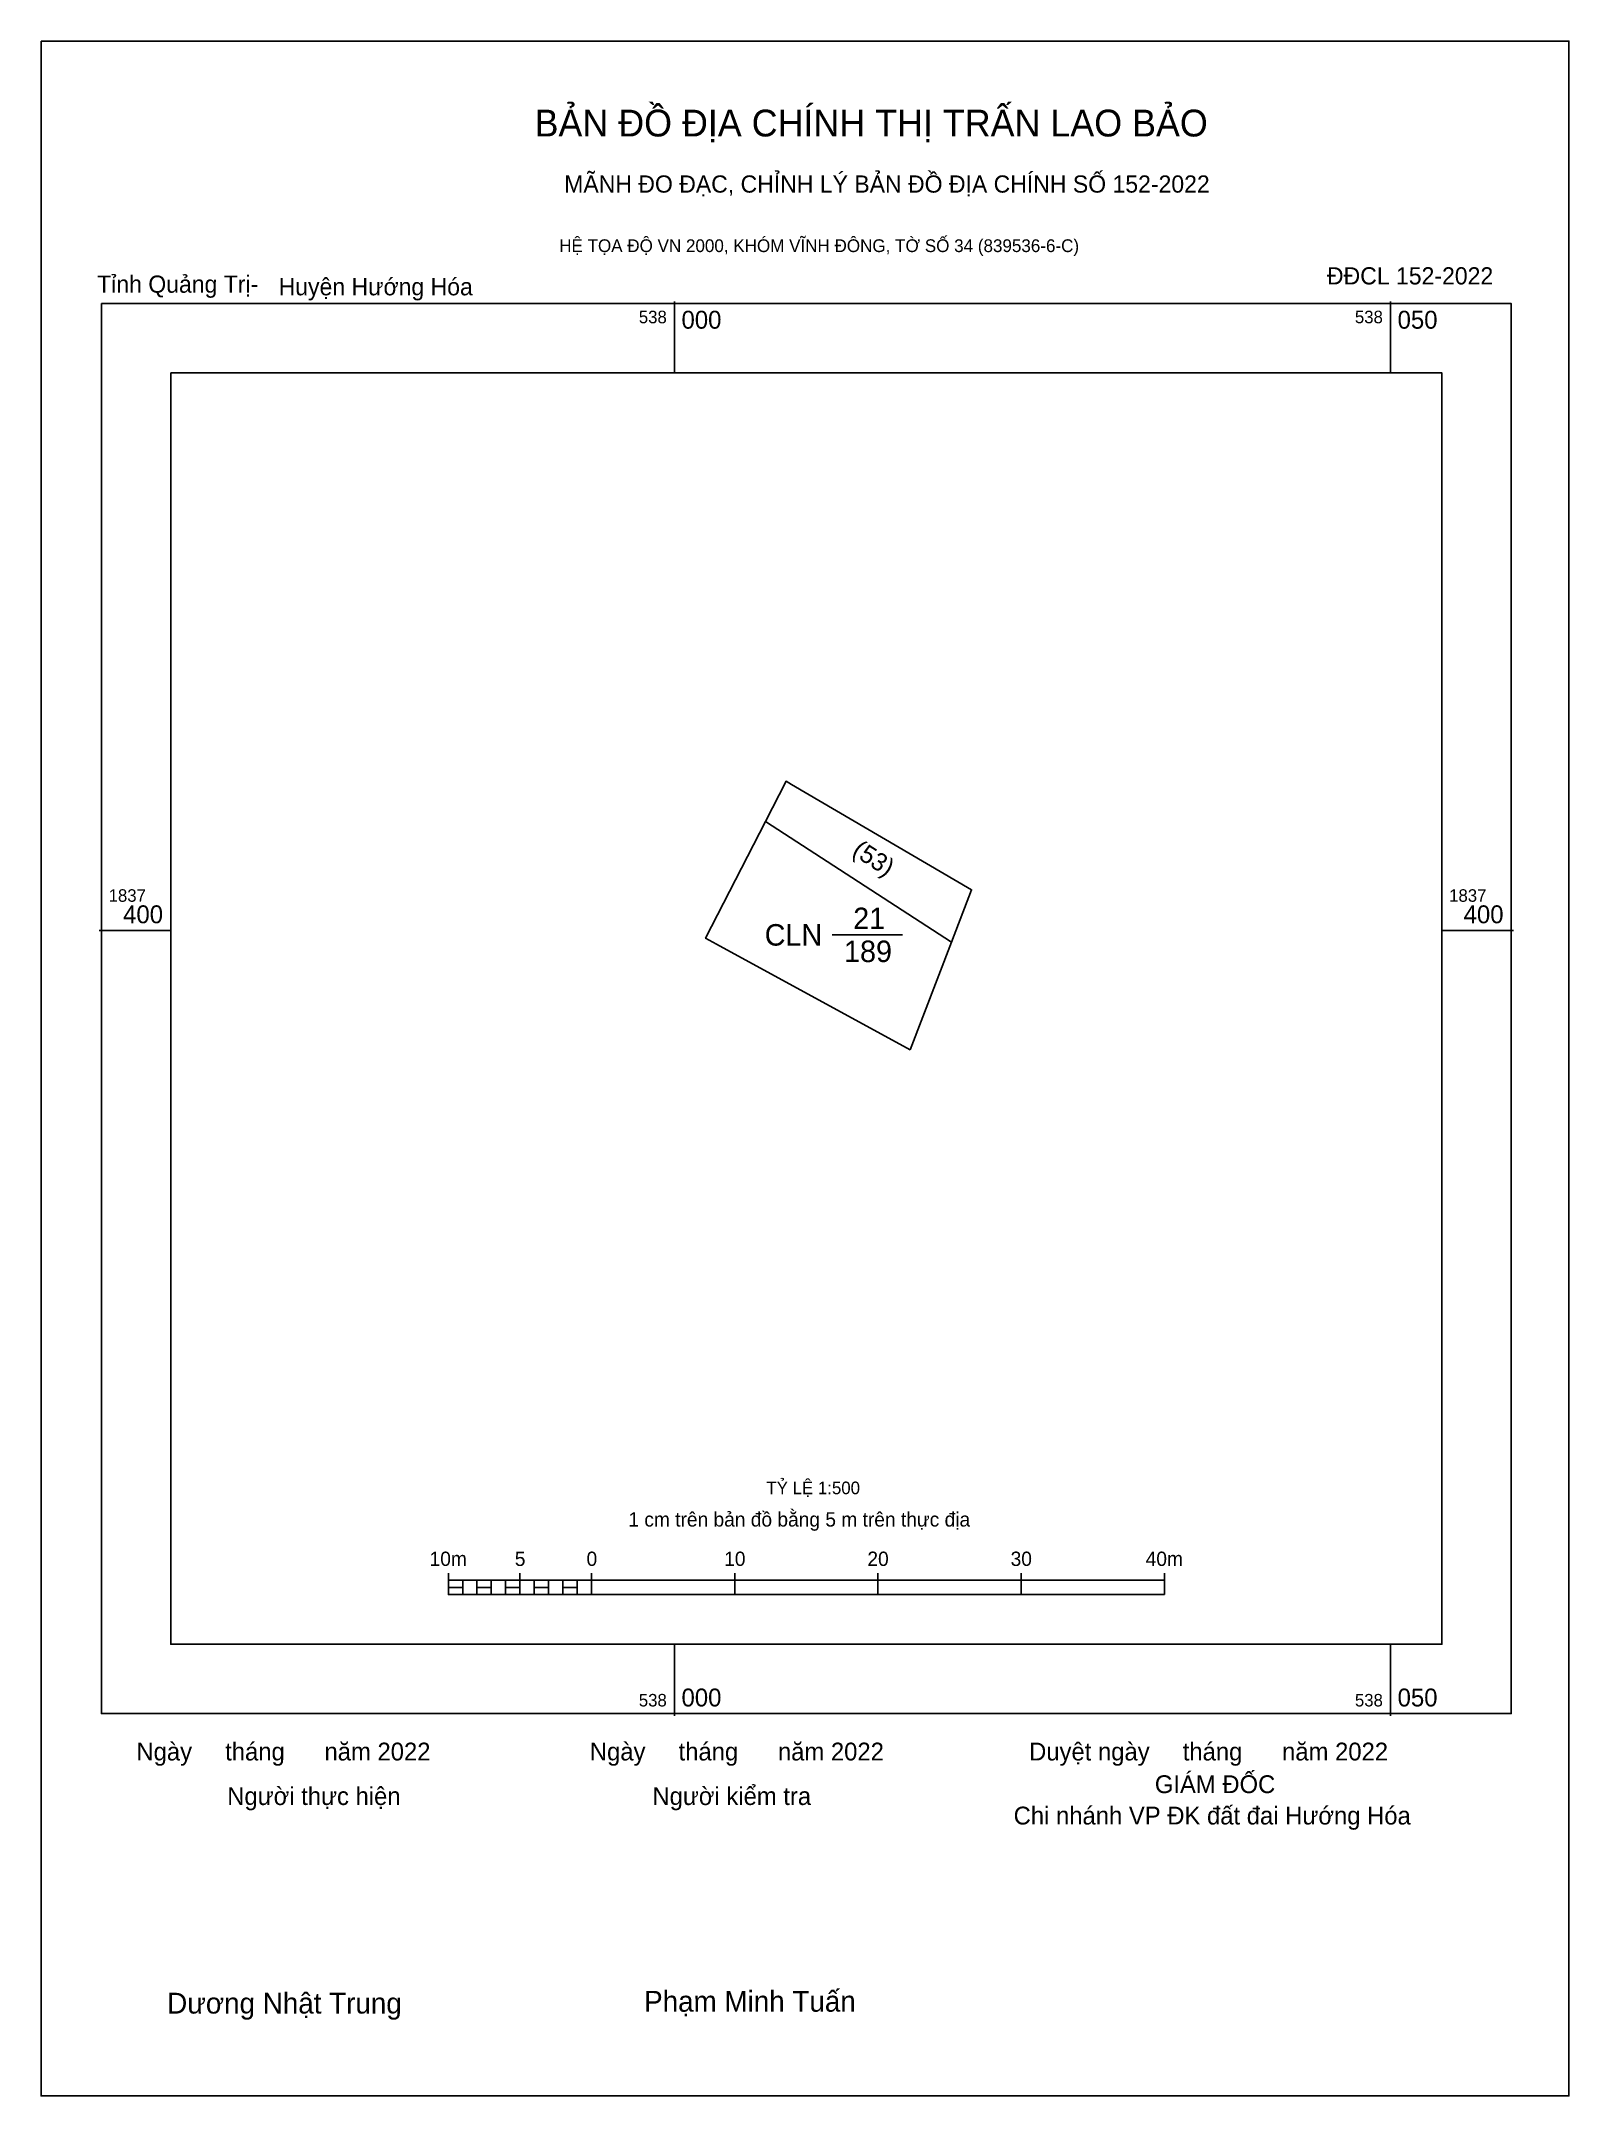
# Model space of a CAD drawing. Extents: x 537956 to 538062, y 1837319 to 1837462.
import ezdxf

# ---------------------------------------------------------------- set-up
doc = ezdxf.new("R2010")
doc.units = 0
for name, color, linetype in [('Level 10', 7, 'Continuous'), ('Level 13', 7, 'Continuous'), ('Level 15', 7, 'Continuous'), ('Level 27', 7, 'Continuous'), ('Level 50', 7, 'Continuous'), ('Level 6', 7, 'Continuous'), ('Level 62', 7, 'Continuous'), ('Level 63', 7, 'Continuous'), ('Level 9', 7, 'Continuous')]:
    doc.layers.add(name, color=color, linetype=linetype)

msp = doc.modelspace()

# ---------------------------------------------------------------- linework, layer by layer
at = {"layer": 'Level 10'}
msp.add_lwpolyline([(538016.46, 1837391.67), (538002.95, 1837399.04), (538002.18, 1837399.45), (538006.36, 1837407.61), (538007.8, 1837410.42), (538008.17, 1837410.18), (538020.76, 1837402.84), (538019.35, 1837399.19)], close=True, dxfattribs=at)
at = {"layer": 'Level 13'}
msp.add_line((538011.01, 1837399.69), (538015.92, 1837399.69), dxfattribs=at)
at = {"layer": 'Level 15'}
msp.add_lwpolyline([(537955.78, 1837462.09), (538062.46, 1837462.09), (538062.46, 1837318.63), (537955.78, 1837318.63)], close=True, dxfattribs=at)
at = {"layer": 'Level 27'}
for p, q in [((538020.76, 1837402.84), (538020.76, 1837402.84)), ((538016.46, 1837391.67), (538016.46, 1837391.67))]:
    msp.add_line(p, q, dxfattribs=at)
at = {"layer": 'Level 50'}
msp.add_line((538006.36, 1837407.61), (538019.35, 1837399.19), dxfattribs=at)
at = {"layer": 'Level 62'}
msp.add_lwpolyline([(537964.84, 1837438.92), (538053.6, 1837438.92), (538053.6, 1837350.16), (537964.84, 1837350.16)], close=True, dxfattribs=at)
at = {"layer": 'Level 63'}
for p, q in [((538000, 1837443.92), (538000, 1837438.92)), ((538050, 1837443.92), (538050, 1837438.92)), ((537959.84, 1837400), (537964.84, 1837400)), ((538053.6, 1837400), (538058.6, 1837400)), ((537984.22, 1837355.13), (537984.22, 1837353.63)), ((537984.22, 1837354.63), (538034.22, 1837354.63)), ((537985.22, 1837354.63), (537985.22, 1837353.63)), ((537986.22, 1837354.63), (537986.22, 1837353.63)), ((537987.22, 1837354.63), (537987.22, 1837353.63)), ((537988.22, 1837354.63), (537988.22, 1837353.63)), ((537989.22, 1837355.13), (537989.22, 1837353.63)), ((537989.22, 1837354.63), (537989.22, 1837353.63)), ((537990.22, 1837354.63), (537990.22, 1837353.63)), ((537991.22, 1837354.63), (537991.22, 1837353.63)), ((537992.22, 1837354.63), (537992.22, 1837353.63)), ((537993.22, 1837354.63), (537993.22, 1837353.63)), ((537994.22, 1837355.13), (537994.22, 1837353.63)), ((537994.22, 1837354.63), (537994.22, 1837353.63)), ((538004.22, 1837355.13), (538004.22, 1837353.63)), ((538014.22, 1837355.13), (538014.22, 1837353.63)), ((538024.22, 1837355.13), (538024.22, 1837353.63)), ((538034.22, 1837355.13), (538034.22, 1837353.63)), ((537984.22, 1837353.63), (538034.22, 1837353.63)), ((538000, 1837350.16), (538000, 1837345.16)), ((538050, 1837350.16), (538050, 1837345.16))]:
    msp.add_line(p, q, dxfattribs=at)
for points in [[(537960, 1837443.76), (538058.44, 1837443.76), (538058.44, 1837345.32), (537960, 1837345.32)], [(537984.22, 1837354.13), (537985.22, 1837354.13), (537985.22, 1837353.63), (537984.22, 1837353.63)], [(537984.22, 1837354.13), (537985.22, 1837354.13), (537985.22, 1837353.63), (537984.22, 1837353.63)], [(537986.22, 1837354.13), (537987.22, 1837354.13), (537987.22, 1837353.63), (537986.22, 1837353.63)], [(537988.22, 1837354.13), (537989.22, 1837354.13), (537989.22, 1837353.63), (537988.22, 1837353.63)], [(537990.22, 1837354.13), (537991.22, 1837354.13), (537991.22, 1837353.63), (537990.22, 1837353.63)], [(537992.22, 1837354.13), (537993.22, 1837354.13), (537993.22, 1837353.63), (537992.22, 1837353.63)]]:
    msp.add_lwpolyline(points, close=True, dxfattribs=at)

# ---------------------------------------------------------------- texts
at = {"layer": 'Level 13'}
for s, p in [('CLN', (538006.31, 1837398.94)), ('21', (538012.49, 1837400.09)), ('189', (538011.85, 1837397.79))]:
    msp.add_text(s, height=1.5, dxfattribs=at).set_placement(p)
at = {"layer": 'Level 6'}
msp.add_text('TỶ LỆ 1:500', height=0.879, dxfattribs=at).set_placement((538006.43, 1837360.64))
at = {"layer": 'Level 63'}
for s, height, p in [('BẢN ĐỒ ĐỊA CHÍNH THỊ TRẤN LAO BẢO', 1.8718, (537990.24, 1837455.43)), ('MÃNH ĐO ĐẠC, CHỈNH LÝ BẢN ĐỒ ĐỊA CHÍNH SỐ 152-2022', 1.2011, (537992.31, 1837451.51)), ('HỆ TỌA ĐỘ VN 2000, KHÓM VĨNH ĐÔNG, TỜ SỐ 34 (839536-6-C)', 0.8891, (537991.96, 1837447.36)), ('538', 0.875, (537997.52, 1837442.39)), ('000', 1.25, (538000.5, 1837442.01)), ('538', 0.875, (538047.52, 1837442.39)), ('050', 1.25, (538050.5, 1837442.01)), ('1837', 0.875, (537960.5, 1837402)), ('1837', 0.875, (538054.1, 1837402)), ('400', 1.25, (537961.51, 1837400.5)), ('400', 1.25, (538055.11, 1837400.5)), ('1 cm trên bản đồ bằng 5 m trên thực địa', 1, (537996.79, 1837358.38)), ('10m', 1, (537982.91, 1837355.63)), ('5', 1, (537988.86, 1837355.63)), ('0', 1, (537993.87, 1837355.63)), ('10', 1, (538003.48, 1837355.63)), ('20', 1, (538013.48, 1837355.63)), ('30', 1, (538023.48, 1837355.63)), ('40m', 1, (538032.91, 1837355.63)), ('538', 0.875, (537997.52, 1837345.82)), ('000', 1.25, (538000.5, 1837345.82)), ('538', 0.875, (538047.52, 1837345.82)), ('050', 1.25, (538050.5, 1837345.82)), ('Ngày     tháng      năm 2022', 1.2442, (537962.44, 1837342.05)), ('Ngày     tháng      năm 2022', 1.2442, (537994.1, 1837342.05)), ('Duyệt ngày     tháng      năm 2022', 1.2442, (538024.77, 1837342.05)), ('Người thực hiện', 1.2442, (537968.78, 1837338.94)), ('Người kiểm tra', 1.2442, (537998.47, 1837338.94)), ('GIÁM ĐỐC', 1.244, (538033.55, 1837339.77)), ('Chi nhánh VP ĐK đất đai Hướng Hóa', 1.2442, (538023.69, 1837337.58)), ('Dương Nhật Trung', 1.4512, (537964.59, 1837324.38)), ('Phạm Minh Tuấn', 1.4512, (537997.89, 1837324.51))]:
    msp.add_text(s, height=height, dxfattribs=at).set_placement(p)
at = {"layer": 'Level 9'}
for s, p in [('Tỉnh Quảng Trị-', (537959.7, 1837444.52)), ('Huyện Hướng Hóa', (537972.37, 1837444.34)), ('ĐĐCL 152-2022', (538045.57, 1837445.1))]:
    msp.add_text(s, height=1.2011, dxfattribs=at).set_placement(p)
msp.add_text('(53)', height=1.25, rotation=327.0436, dxfattribs=at).set_placement((538012.34, 1837405.33))

doc.saveas('drawing.dxf')
